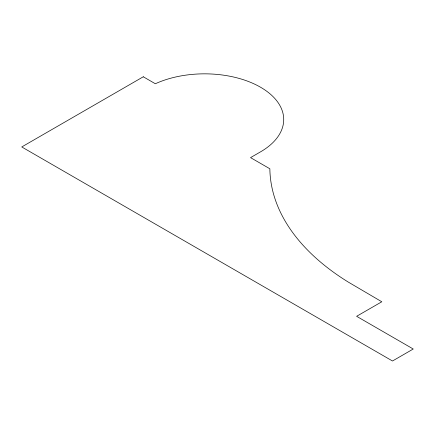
<?xml version="1.0" encoding="UTF-8"?>
<svg xmlns="http://www.w3.org/2000/svg" width="435" height="435" viewBox="0 0 435 435"><rect width="100%" height="100%" fill="white"/><g stroke="black" fill="none" stroke-linecap="round" stroke-linejoin="round"><path stroke-width="0.65" d="M143.278 76.783L21.75 146.948L392.495 360.996L413.25 349.011L356.618 316.31L381.81 301.77L348.19 282.027A291.222 168.133 0 0 1 269.852 168.769L250.544 157.622L260.532 151.853A79.154 45.702 0 0 0 263.637 89.121A79.154 45.702 0 0 0 155.338 83.748L143.278 76.783"/></g></svg>
